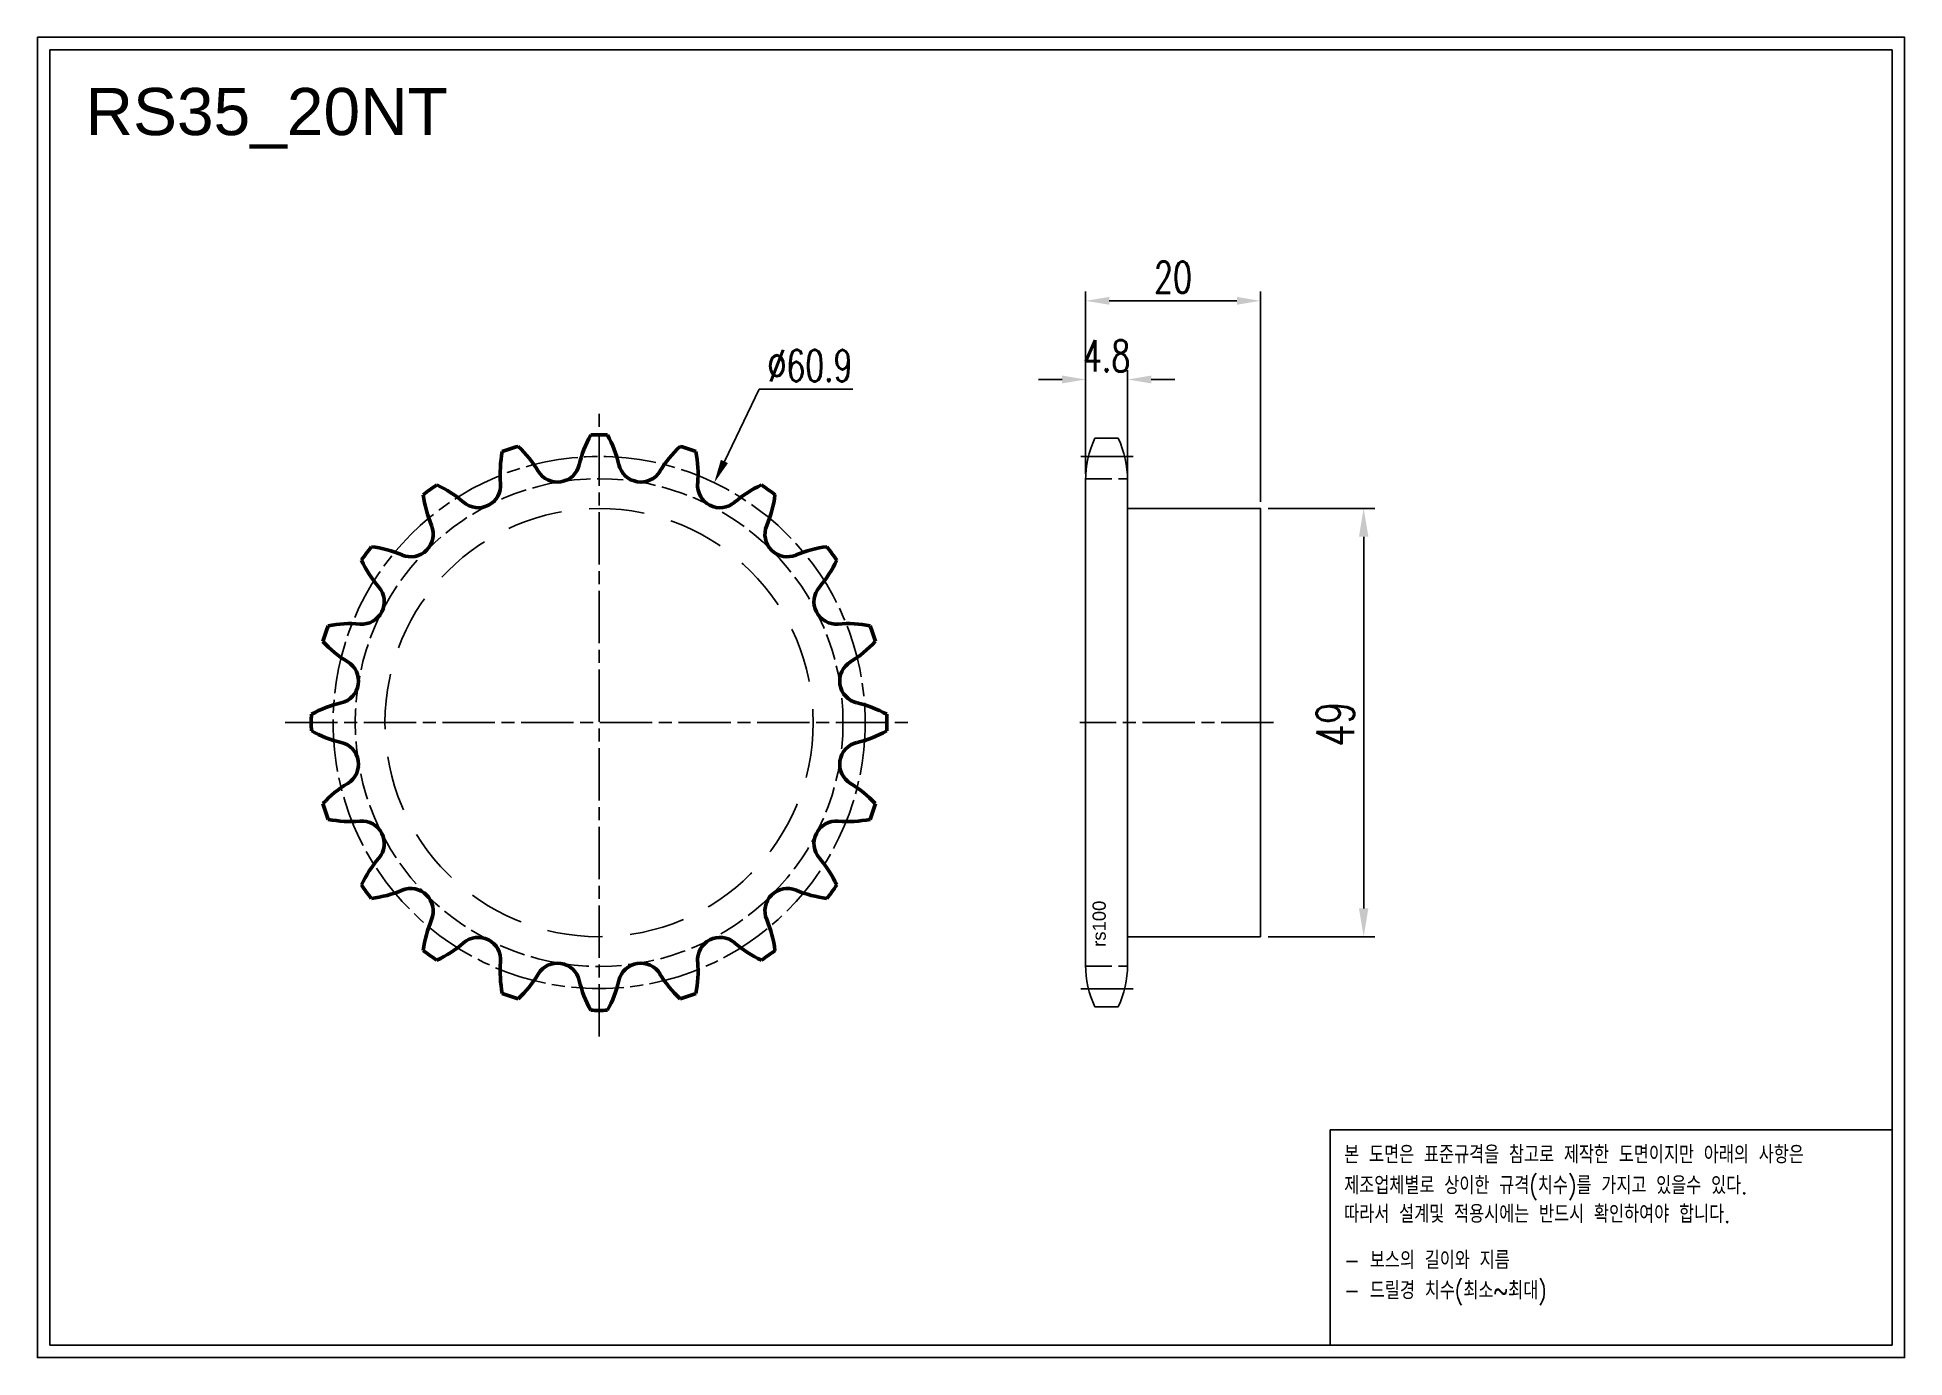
# Model space of a CAD drawing. Header units: millimetres. Extents: x -45221 to -45008, y 1262 to 1413.
import ezdxf

# ---------------------------------------------------------------- set-up
doc = ezdxf.new("R2010")
doc.units = ezdxf.units.MM
for name, pattern in [('AM_ISO02W050', [7.5, 6, -1.5]), ('AM_ISO02W050x2', [3.75, 3, -0.75]), ('AM_ISO08W050', [18, 12, -1.5, 3, -1.5]), ('AM_ISO08W050x2', [9, 6, -0.75, 1.5, -0.75]), ('HIDDEN', [9.525, 6.35, -3.175])]:
    doc.linetypes.add(name, pattern=pattern)
for name, color, linetype, lineweight in [('AM_0N', 7, 'Continuous', 50), ('AM_3N', 6, 'AM_ISO02W050', 25), ('AM_7', 4, 'AM_ISO08W050', 25), ('AM_7N', 4, 'AM_ISO08W050', 25)]:
    doc.layers.add(name, color=color, linetype=linetype, lineweight=lineweight)
doc.layers.add('HL', color=2, linetype='HIDDEN')
doc.layers.add('S-DIM', color=7, linetype='Continuous')
doc.styles.add('HAN', font='ROMANS.shx', dxfattribs={"width": 0.7, "bigfont": 'whgtxt.shx'})
doc.styles.add('HSG', font='SIMPLEX.shx', dxfattribs={"width": 0.7, "bigfont": 'HSG.shx'})
doc.styles.get("Standard").update_dxf_attribs({"font": 'arial.ttf'})
doc.dimstyles.new('APP6', dxfattribs={"dimscale": 1.5, "dimtxt": 2.4, "dimasz": 1.8, "dimexe": 0.7, "dimexo": 0.5, "dimgap": 0.6, "dimtad": 1, "dimtoh": 1, "dimdec": 1, "dimrnd": 0.01, "dimzin": 9, "dimdsep": 46, "dimtxsty": 'HSG', "dimcen": 0, "dimclrd": 1, "dimclre": 1, "dimclrt": 256, "dimazin": 2, "dimtp": 1, "dimtm": 1, "dimtfac": 0.5, "dimtdec": 1, "dimtofl": 0, "dimtmove": 0, "dimatfit": 3, "dimfxl": 0, "dimtvp": 1, "dimtolj": 2, "dimlwd": -1, "dimlwe": -1, "dimarcsym": 0})
doc.dimstyles.new('APP8', dxfattribs={"dimscale": 1.8, "dimtxt": 2.4, "dimasz": 1.8, "dimexe": 0.7, "dimexo": 0.5, "dimgap": 0.6, "dimtad": 1, "dimtoh": 1, "dimdec": 1, "dimrnd": 0.01, "dimzin": 9, "dimdsep": 46, "dimtxsty": 'HSG', "dimcen": 0, "dimclrd": 1, "dimclre": 1, "dimclrt": 256, "dimazin": 2, "dimtp": 1, "dimtm": 1, "dimtfac": 0.5, "dimtdec": 1, "dimtofl": 0, "dimtmove": 0, "dimatfit": 3, "dimfxl": 0, "dimtvp": 1, "dimtolj": 2, "dimlwd": -1, "dimlwe": -1, "dimarcsym": 0})

# ---------------------------------------------------------------- blocks, each defined once
blk = doc.blocks.new('*D1')
at = {"layer": 'Defpoints', "color": 0, "transparency": 16777216}
for p in [(-45081.48, 1359.52), (-45081.48, 1310.52), (-45069.67, 1310.52)]:
    blk.add_point(p, dxfattribs=at)
at = {"layer": 'S-DIM', "color": 1, "transparency": 16777216}
for p, q in [((-45080.58, 1359.52), (-45068.41, 1359.52)), ((-45069.67, 1356.28), (-45069.67, 1313.76)), ((-45080.58, 1310.52), (-45068.41, 1310.52))]:
    blk.add_line(p, q, dxfattribs=at)
for points in [[(-45070.21, 1356.28), (-45069.13, 1356.28), (-45069.67, 1359.52)], [(-45070.21, 1313.76), (-45069.13, 1313.76), (-45069.67, 1310.52)]]:
    blk.add_solid(points, dxfattribs=at)
at = {"layer": 'S-DIM', "transparency": 16777216, "insert": (-45072.91, 1334.83), "char_height": 4.32, "attachment_point": 5, "rotation": 90, "style": 'HSG'}
blk.add_mtext('\\A2;49', dxfattribs=at)
blk = doc.blocks.new('*D2')
at = {"layer": 'Defpoints', "color": 0, "transparency": 16777216}
for p in [(-45096.68, 1374.27), (-45101.48, 1362.74), (-45096.68, 1362.74)]:
    blk.add_point(p, dxfattribs=at)
at = {"layer": 'S-DIM', "color": 1, "transparency": 16777216}
for p, q in [((-45104.18, 1374.27), (-45106.88, 1374.27)), ((-45101.48, 1363.49), (-45101.48, 1375.32)), ((-45096.68, 1363.49), (-45096.68, 1375.32)), ((-45093.98, 1374.27), (-45091.28, 1374.27))]:
    blk.add_line(p, q, dxfattribs=at)
for points in [[(-45104.18, 1374.72), (-45104.18, 1373.82), (-45101.48, 1374.27)], [(-45093.98, 1374.72), (-45093.98, 1373.82), (-45096.68, 1374.27)]]:
    blk.add_solid(points, dxfattribs=at)
at = {"layer": 'S-DIM', "transparency": 16777216, "insert": (-45099.08, 1376.97), "char_height": 3.6, "attachment_point": 5, "style": 'HSG'}
blk.add_mtext('\\A2;4.8', dxfattribs=at)
blk = doc.blocks.new('*D3')
at = {"layer": 'Defpoints', "color": 0, "transparency": 16777216}
for p in [(-45081.48, 1383.27), (-45101.48, 1362.74), (-45081.48, 1359.52)]:
    blk.add_point(p, dxfattribs=at)
at = {"layer": 'S-DIM', "color": 1, "transparency": 16777216}
for p, q in [((-45101.48, 1363.49), (-45101.48, 1384.32)), ((-45098.78, 1383.27), (-45084.18, 1383.27)), ((-45081.48, 1360.27), (-45081.48, 1384.32))]:
    blk.add_line(p, q, dxfattribs=at)
for points in [[(-45098.78, 1383.72), (-45098.78, 1382.82), (-45101.48, 1383.27)], [(-45084.18, 1383.72), (-45084.18, 1382.82), (-45081.48, 1383.27)]]:
    blk.add_solid(points, dxfattribs=at)
at = {"layer": 'S-DIM', "transparency": 16777216, "insert": (-45091.48, 1385.97), "char_height": 3.6, "attachment_point": 5, "style": 'HSG'}
blk.add_mtext('\\A2;20', dxfattribs=at)
blk = doc.blocks.new('*D4')
at = {"layer": 'Defpoints', "color": 0, "transparency": 16777216}
for p in [(-45143.97, 1362.46), (-45170.31, 1307.57)]:
    blk.add_point(p, dxfattribs=at)
at = {"layer": 'S-DIM', "color": 1, "transparency": 16777216}
for p, q in [((-45138.84, 1373.15), (-45142.8, 1364.9)), ((-45128.1, 1373.15), (-45138.84, 1373.15))]:
    blk.add_line(p, q, dxfattribs=at)
blk.add_solid([(-45143.21, 1365.09), (-45142.4, 1364.7), (-45143.97, 1362.46)], dxfattribs=at)
at = {"layer": 'S-DIM', "transparency": 16777216, "insert": (-45133.02, 1375.85), "char_height": 3.6, "attachment_point": 5, "style": 'HSG'}
blk.add_mtext('\\A2;∅60.9', dxfattribs=at)
blk = doc.blocks.new('notice1')
at = {"color": 4}
blk.add_lwpolyline([(-22142.12, 1735.9), (-22053.8, 1735.9), (-22053.8, 1702.07), (-22142.12, 1702.07)], close=True, dxfattribs=at)
at = {"color": 4, "style": 'HAN', "width": 0.8}
for s, p in [('본 도면은 표준규격을 참고로 제작한 도면이지만 아래의 사항은', (-22139.9, 1730.62)), ('제조업체별로 상이한 규격(치수)를 가지고 있을수 있다.', (-22139.9, 1725.78)), ('따라서 설계및 적용시에는 반드시 확인하여야 합니다.', (-22139.9, 1721.28)), ('- 보스의 길이와 지름', (-22139.9, 1714.03)), ('- 드릴경 치수(최소~최대)', (-22139.9, 1709.27))]:
    blk.add_text(s, height=2.7949, dxfattribs=at).set_placement(p)

msp = doc.modelspace()

# ---------------------------------------------------------------- linework, layer by layer
for p, q in [((-45097.75, 1367.54), (-45100.41, 1367.54)), ((-45101.48, 1362.74), (-45101.48, 1307.29)), ((-45096.68, 1362.74), (-45096.68, 1307.29)), ((-45097.75, 1302.49), (-45100.41, 1302.49))]:
    msp.add_line(p, q)
for points in [[(-45221.41, 1413.42), (-45007.78, 1413.42), (-45007.78, 1262.36), (-45221.41, 1262.36)], [(-45219.97, 1411.98), (-45009.22, 1411.98), (-45009.22, 1263.8), (-45219.97, 1263.8)]]:
    msp.add_lwpolyline(points, close=True)
msp.add_lwpolyline([(-45096.68, 1359.52), (-45081.48, 1359.52), (-45081.48, 1310.52), (-45096.68, 1310.52)])
for centre, start, end in [((-45090.18, 1362.74), 154.8633, 180), ((-45107.98, 1362.74), 0, 25.1367), ((-45090.18, 1307.29), 180, 205.1367), ((-45107.98, 1307.29), 334.8633, 0)]:
    msp.add_arc(centre, 11.3, start, end)
at = {"layer": 'AM_0N'}
for centre, radius, start, end in [((-45146.36, 1361.45), 13.41, 151.1051, 166.75), ((-45157.14, 1335.02), 32.93, 88.3349, 91.6651), ((-45167.93, 1361.45), 13.41, 13.25, 28.8949), ((-45155.05, 1363.49), 13.41, 169.1051, 184.75), ((-45157.14, 1335.02), 32.93, 106.3349, 109.6651), ((-45175.57, 1356.82), 13.41, 31.25, 46.8949), ((-45138.72, 1356.82), 13.41, 133.1051, 148.75), ((-45157.14, 1335.02), 32.93, 70.3349, 73.6651), ((-45159.23, 1363.49), 13.41, 355.25, 10.8949), ((-45161.91, 1365.11), 2.57, 211.25, 346.75), ((-45152.37, 1365.11), 2.57, 193.25, 328.75), ((-45157.14, 1335.02), 32.93, 124.3349, 127.6651), ((-45163.95, 1362.74), 13.41, 187.1051, 202.75), ((-45181.4, 1350.06), 13.41, 49.25, 64.8949), ((-45170.97, 1362.17), 2.57, 229.25, 4.75), ((-45143.31, 1362.17), 2.57, 175.25, 310.75), ((-45132.88, 1350.06), 13.41, 115.1051, 130.75), ((-45157.14, 1335.02), 32.93, 52.3349, 55.6651), ((-45150.33, 1362.74), 13.41, 337.25, 352.8949), ((-45178.69, 1356.56), 2.57, 247.25, 22.75), ((-45135.6, 1356.56), 2.57, 157.25, 292.75), ((-45157.14, 1335.02), 32.93, 142.3349, 145.6651), ((-45184.86, 1341.83), 13.41, 67.25, 82.8949), ((-45129.42, 1341.83), 13.41, 97.1051, 112.75), ((-45157.14, 1335.02), 32.93, 34.3349, 37.6651), ((-45172.19, 1359.28), 13.41, 205.1051, 220.75), ((-45142.1, 1359.28), 13.41, 319.25, 334.8949), ((-45184.29, 1348.85), 2.57, 265.25, 40.75), ((-45129.99, 1348.85), 2.57, 139.25, 274.75), ((-45157.14, 1335.02), 32.93, 160.3349, 163.6651), ((-45185.61, 1332.93), 13.41, 85.25, 100.8949), ((-45128.67, 1332.93), 13.41, 79.1051, 94.75), ((-45157.14, 1335.02), 32.93, 16.3349, 19.6651), ((-45178.95, 1353.44), 13.41, 223.1051, 238.75), ((-45135.34, 1353.44), 13.41, 301.25, 316.8949), ((-45187.24, 1339.78), 2.57, 283.25, 58.75), ((-45127.05, 1339.78), 2.57, 121.25, 256.75), ((-45157.14, 1335.02), 32.93, 178.3349, 181.6651), ((-45183.57, 1324.23), 13.41, 103.25, 118.8949), ((-45130.71, 1324.23), 13.41, 61.1051, 76.75), ((-45157.14, 1335.02), 32.93, 358.3349, 1.6651), ((-45183.57, 1345.8), 13.41, 241.1051, 256.75), ((-45130.71, 1345.8), 13.41, 283.25, 298.8949), ((-45187.24, 1330.25), 2.57, 301.25, 76.75), ((-45127.05, 1330.25), 2.57, 103.25, 238.75), ((-45178.95, 1316.59), 13.41, 121.25, 136.8949), ((-45135.34, 1316.59), 13.41, 43.1051, 58.75), ((-45157.14, 1335.02), 32.93, 196.3349, 199.6651), ((-45157.14, 1335.02), 32.93, 340.3349, 343.6651), ((-45185.61, 1337.11), 13.41, 259.1051, 274.75), ((-45184.29, 1321.18), 2.57, 319.25, 94.75), ((-45129.99, 1321.18), 2.57, 85.25, 220.75), ((-45128.67, 1337.11), 13.41, 265.25, 280.8949), ((-45172.19, 1310.75), 13.41, 139.25, 154.8949), ((-45142.1, 1310.75), 13.41, 25.1051, 40.75), ((-45157.14, 1335.02), 32.93, 214.3349, 217.6651), ((-45178.69, 1313.47), 2.57, 337.25, 112.75), ((-45135.6, 1313.47), 2.57, 67.25, 202.75), ((-45157.14, 1335.02), 32.93, 322.3349, 325.6651), ((-45184.86, 1328.21), 13.41, 277.1051, 292.75), ((-45129.42, 1328.21), 13.41, 247.25, 262.8949), ((-45163.95, 1307.29), 13.41, 157.25, 172.8949), ((-45150.33, 1307.29), 13.41, 7.1051, 22.75), ((-45181.4, 1319.97), 13.41, 295.1051, 310.75), ((-45170.97, 1307.87), 2.57, 355.25, 130.75), ((-45143.31, 1307.87), 2.57, 49.25, 184.75), ((-45132.88, 1319.97), 13.41, 229.25, 244.8949), ((-45157.14, 1335.02), 32.93, 232.3349, 235.6651), ((-45155.05, 1306.55), 13.41, 175.25, 190.8949), ((-45161.91, 1304.92), 2.57, 13.25, 148.75), ((-45152.37, 1304.92), 2.57, 31.25, 166.75), ((-45159.23, 1306.55), 13.41, 349.1051, 4.75), ((-45157.14, 1335.02), 32.93, 304.3349, 307.6651), ((-45175.57, 1313.21), 13.41, 313.1051, 328.75), ((-45146.36, 1308.58), 13.41, 193.25, 208.8949), ((-45167.93, 1308.58), 13.41, 331.1051, 346.75), ((-45138.72, 1313.21), 13.41, 211.25, 226.8949), ((-45157.14, 1335.02), 32.93, 250.3349, 253.6651), ((-45157.14, 1335.02), 32.93, 286.3349, 289.6651), ((-45157.14, 1335.02), 32.93, 268.3349, 271.6651)]:
    msp.add_arc(centre, radius, start, end, dxfattribs=at)
at = {"layer": 'AM_3N', "linetype": 'AM_ISO02W050x2'}
for p, q in [((-45101.48, 1362.9), (-45096.68, 1362.9)), ((-45101.48, 1307.14), (-45096.68, 1307.14))]:
    msp.add_line(p, q, dxfattribs=at)
msp.add_circle((-45157.14, 1335.02), 27.9, dxfattribs=at)
at = {"layer": 'AM_7', "linetype": 'AM_ISO08W050x2'}
for p, q in [((-45096.03, 1365.46), (-45102.14, 1365.46)), ((-45079.98, 1335.02), (-45102.14, 1335.02)), ((-45096.03, 1304.57), (-45102.14, 1304.57))]:
    msp.add_line(p, q, dxfattribs=at)
msp.add_circle((-45157.14, 1335.02), 30.44, dxfattribs=at)
at = {"layer": 'AM_7N', "linetype": 'AM_ISO08W050x2'}
for p, q in [((-45157.14, 1299.09), (-45157.14, 1370.94)), ((-45193.07, 1335.02), (-45121.21, 1335.02))]:
    msp.add_line(p, q, dxfattribs=at)
at = {"layer": 'HL'}
msp.add_circle((-45157.14, 1335.02), 24.5, dxfattribs=at)

# ---------------------------------------------------------------- block references
at = {"xscale": 0.728, "yscale": 0.728, "zscale": 0.728}
msp.add_blockref('notice1', (-28954.05, 24.69), dxfattribs=at)

# ---------------------------------------------------------------- texts
msp.add_text('RS35_20NT', height=5.395).set_placement((-45215.91, 1402.23))
at = {"insert": (-45100.69, 1309.36), "char_height": 1.512, "width": 6.5009, "attachment_point": 1, "rotation": 90}
msp.add_mtext('rs100', dxfattribs=at)

# ---------------------------------------------------------------- dimensions: what is measured, and where the dimension line sits
at = {"layer": 'S-DIM'}
dim = msp.add_linear_dim(base=(-45081.48, 1383.27), p1=(-45101.48, 1362.74), p2=(-45081.48, 1359.52), dimstyle='APP6', dxfattribs=at)
dim.commit()
dim.dimension.update_dxf_attribs({"geometry": '*D3', "text_midpoint": (-45091.48, 1385.97)})
dim = msp.add_diameter_dim_2p(p1=(-45170.31, 1307.57), p2=(-45143.97, 1362.46), dimstyle='APP6', dxfattribs=at)
dim.commit()
dim.dimension.update_dxf_attribs({"geometry": '*D4', "text_midpoint": (-45133.02, 1373.15), "dimtype": 131})
dim = msp.add_linear_dim(base=(-45096.68, 1374.27), p1=(-45101.48, 1362.74), p2=(-45096.68, 1362.74), dimstyle='APP6', dxfattribs=at)
dim.commit()
dim.dimension.update_dxf_attribs({"geometry": '*D2', "text_midpoint": (-45099.08, 1374.27), "dimtype": 128})
dim = msp.add_linear_dim(base=(-45069.67, 1310.52), p1=(-45081.48, 1359.52), p2=(-45081.48, 1310.52), angle=90, dimstyle='APP8', dxfattribs=at)
dim.commit()
dim.dimension.update_dxf_attribs({"geometry": '*D1', "text_midpoint": (-45069.67, 1334.83), "dimtype": 128})

doc.saveas('drawing.dxf')
